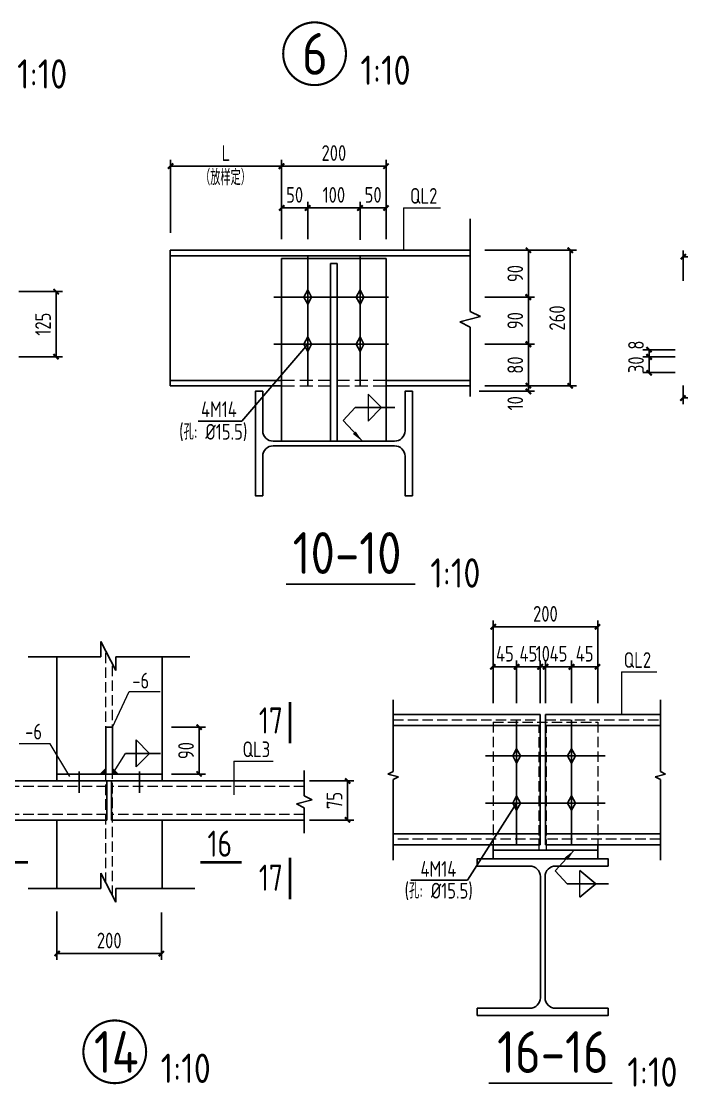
# Model space of a CAD drawing. Header units: millimetres. Extents: x 866309 to 879639, y 39442 to 44891.
# Drawn here: x 875359.2 to 875485.4, y 39644.2 to 39847.9 of the extents above; entities that cross this region are included whole.
import ezdxf

# ---------------------------------------------------------------- set-up
doc = ezdxf.new("R2010")
doc.units = ezdxf.units.MM
doc.header["$LTSCALE"] = 1000
doc.header["$MEASUREMENT"] = 0
for name, pattern in [('CENTER', [2, 1.25, -0.25, 0.25, -0.25]), ('DASH', [0.35, 0.25, -0.1]), ('DOTE', [2.42, 2, -0.2, 0.02, -0.2])]:
    doc.linetypes.add(name, pattern=pattern)
for name, color, linetype, lineweight in [('1', 4, 'Continuous', 70), ('D3', 62, 'Continuous', 9), ('LZ', 64, 'Continuous', 9), ('数字', 3, 'Continuous', 9)]:
    doc.layers.add(name, color=color, linetype=linetype, lineweight=lineweight)
for name, color, linetype in [('D1', 112, 'Continuous'), ('D2', 6, 'Continuous'), ('DIM', 7, 'Continuous'), ('DOTE', 1, 'DOTE'), ('Prof', 2, 'Continuous'), ('PUB_DIM', 3, 'Continuous'), ('THIN', 7, 'Continuous'), ('文字', 7, 'Continuous'), ('桩', 6, 'Continuous')]:
    doc.layers.add(name, color=color, linetype=linetype)
doc.styles.add('GBHZ', font='gbenor.shx', dxfattribs={"width": 0.9, "bigfont": 'gbcbig.shx'})
doc.dimstyles.new('Y10', dxfattribs={"dimscale": 0, "dimtxt": 3, "dimasz": 0.01, "dimexe": 1.2, "dimexo": 1, "dimgap": 1, "dimtad": 1, "dimdec": 0, "dimlfac": 10, "dimzin": 0, "dimdsep": 46, "dimtxsty": 'GBHZ', "dimblk1": 'DX', "dimblk2": 'DX', "dimsah": 1, "dimcen": 0.09, "dimdle": 1, "dimadec": 0, "dimazin": 0, "dimtfac": 1, "dimtdec": 0, "dimtix": 1, "dimtmove": 2, "dimatfit": 3, "dimldrblk": 'DX', "dimfxl": 0, "dimtolj": 1, "dimtzin": 0, "dimarcsym": 0})

# ---------------------------------------------------------------- blocks, each defined once
blk = doc.blocks.new('DX')
at = {"color": 0, "linetype": 'ByBlock', "const_width": 40}
blk.add_lwpolyline([(-54, -51), (46, 49)], dxfattribs=at)
blk = doc.blocks.new('*D3702')
at = {"layer": 'Defpoints', "color": 0, "linetype": 'ByBlock', "transparency": 16777216}
for p in [(875357.71, 39796.28), (875357.71, 39783.78), (875365.81, 39783.78)]:
    blk.add_point(p, dxfattribs=at)
at = {"layer": 'DIM', "color": 0, "linetype": 'ByBlock', "lineweight": -2, "transparency": 16777216}
for p, q in [((875358.71, 39796.28), (875367.01, 39796.28)), ((875365.81, 39796.27), (875365.81, 39783.79)), ((875358.71, 39783.78), (875367.01, 39783.78))]:
    blk.add_line(p, q, dxfattribs=at)
at = {"layer": 'DIM', "color": 0, "linetype": 'ByBlock', "lineweight": -2, "transparency": 16777216, "xscale": 0.01, "yscale": 0.01, "zscale": 0.01}
for p, rotation in [((875365.81, 39796.28), 90), ((875365.81, 39783.78), 270)]:
    blk.add_blockref('DX', p, dxfattribs=dict(at, rotation=rotation))
at = {"layer": 'DIM', "color": 0, "linetype": 'ByBlock', "transparency": 16777216, "insert": (875363.31, 39790.03), "char_height": 3, "attachment_point": 5, "rotation": 90, "style": 'GBHZ'}
blk.add_mtext('\\A1;125', dxfattribs=at)
blk = doc.blocks.new('*D3703')
at = {"layer": 'Defpoints', "color": 0, "linetype": 'ByBlock', "transparency": 16777216}
for p in [(875387.64, 39820.25), (875408.9, 39807.3), (875387.64, 39806.47)]:
    blk.add_point(p, dxfattribs=at)
at = {"layer": 'DIM', "color": 0, "linetype": 'ByBlock', "lineweight": -2, "transparency": 16777216}
for p, q in [((875387.64, 39807.47), (875387.64, 39821.45)), ((875408.9, 39808.3), (875408.9, 39821.45)), ((875408.89, 39820.25), (875387.65, 39820.25))]:
    blk.add_line(p, q, dxfattribs=at)
at = {"layer": 'DIM', "color": 0, "linetype": 'ByBlock', "lineweight": -2, "transparency": 16777216, "xscale": 0.01, "yscale": 0.01, "zscale": 0.01, "rotation": 180}
blk.add_blockref('DX', (875387.64, 39820.25), dxfattribs=at)
at = {"layer": 'DIM', "color": 0, "linetype": 'ByBlock', "lineweight": -2, "transparency": 16777216, "xscale": 0.01, "yscale": 0.01, "zscale": 0.01}
blk.add_blockref('DX', (875408.9, 39820.25), dxfattribs=at)
at = {"layer": 'DIM', "color": 0, "linetype": 'ByBlock', "transparency": 16777216, "insert": (875398.27, 39822.75), "char_height": 3, "attachment_point": 5, "style": 'GBHZ'}
blk.add_mtext('\\A1;L', dxfattribs=at)
blk = doc.blocks.new('*D3704')
at = {"layer": 'Defpoints', "color": 0, "linetype": 'ByBlock', "transparency": 16777216}
for p in [(875445.64, 39777.21), (875446.72, 39778.21), (875456.07, 39778.21)]:
    blk.add_point(p, dxfattribs=at)
at = {"layer": 'DIM', "color": 0, "linetype": 'ByBlock', "lineweight": -2, "transparency": 16777216}
for p, q in [((875446.64, 39777.21), (875457.27, 39777.21)), ((875447.72, 39778.21), (875457.27, 39778.21)), ((875456.07, 39778.22), (875456.07, 39778.23)), ((875456.07, 39777.21), (875456.07, 39778.21)), ((875456.07, 39777.2), (875456.07, 39777.19))]:
    blk.add_line(p, q, dxfattribs=at)
at = {"layer": 'DIM', "color": 0, "linetype": 'ByBlock', "lineweight": -2, "transparency": 16777216, "xscale": 0.01, "yscale": 0.01, "zscale": 0.01}
for p, rotation in [((875456.07, 39778.21), 270), ((875456.07, 39777.21), 90)]:
    blk.add_blockref('DX', p, dxfattribs=dict(at, rotation=rotation))
at = {"layer": 'DIM', "color": 0, "linetype": 'ByBlock', "transparency": 16777216, "insert": (875453.57, 39774.9), "char_height": 3, "attachment_point": 5, "rotation": 90, "style": 'GBHZ'}
blk.add_mtext('\\A1;10', dxfattribs=at)
blk = doc.blocks.new('*D3705')
at = {"layer": 'Defpoints', "color": 0, "linetype": 'ByBlock', "transparency": 16777216}
for p in [(875446.72, 39786.2), (875456.07, 39786.2), (875446.72, 39778.21)]:
    blk.add_point(p, dxfattribs=at)
at = {"layer": 'DIM', "color": 0, "linetype": 'ByBlock', "lineweight": -2, "transparency": 16777216}
for p, q in [((875447.72, 39786.2), (875457.27, 39786.2)), ((875456.07, 39778.22), (875456.07, 39786.19)), ((875447.72, 39778.21), (875457.27, 39778.21))]:
    blk.add_line(p, q, dxfattribs=at)
at = {"layer": 'DIM', "color": 0, "linetype": 'ByBlock', "lineweight": -2, "transparency": 16777216, "xscale": 0.01, "yscale": 0.01, "zscale": 0.01}
for p, rotation in [((875456.07, 39786.2), 90), ((875456.07, 39778.21), 270)]:
    blk.add_blockref('DX', p, dxfattribs=dict(at, rotation=rotation))
at = {"layer": 'DIM', "color": 0, "linetype": 'ByBlock', "transparency": 16777216, "insert": (875453.57, 39782.2), "char_height": 3, "attachment_point": 5, "rotation": 90, "style": 'GBHZ'}
blk.add_mtext('\\A1;80', dxfattribs=at)
blk = doc.blocks.new('*D3706')
at = {"layer": 'Defpoints', "color": 0, "linetype": 'ByBlock', "transparency": 16777216}
for p in [(875446.72, 39795.21), (875456.07, 39795.21), (875446.72, 39786.2)]:
    blk.add_point(p, dxfattribs=at)
at = {"layer": 'DIM', "color": 0, "linetype": 'ByBlock', "lineweight": -2, "transparency": 16777216}
for p, q in [((875447.72, 39795.21), (875457.27, 39795.21)), ((875456.07, 39786.21), (875456.07, 39795.2)), ((875447.72, 39786.2), (875457.27, 39786.2))]:
    blk.add_line(p, q, dxfattribs=at)
at = {"layer": 'DIM', "color": 0, "linetype": 'ByBlock', "lineweight": -2, "transparency": 16777216, "xscale": 0.01, "yscale": 0.01, "zscale": 0.01}
for p, rotation in [((875456.07, 39795.21), 90), ((875456.07, 39786.2), 270)]:
    blk.add_blockref('DX', p, dxfattribs=dict(at, rotation=rotation))
at = {"layer": 'DIM', "color": 0, "linetype": 'ByBlock', "transparency": 16777216, "insert": (875453.57, 39790.7), "char_height": 3, "attachment_point": 5, "rotation": 90, "style": 'GBHZ'}
blk.add_mtext('\\A1;90', dxfattribs=at)
blk = doc.blocks.new('*D3707')
at = {"layer": 'Defpoints', "color": 0, "linetype": 'ByBlock', "transparency": 16777216}
for p in [(875446.72, 39804.2), (875456.07, 39804.2), (875446.72, 39795.21)]:
    blk.add_point(p, dxfattribs=at)
at = {"layer": 'DIM', "color": 0, "linetype": 'ByBlock', "lineweight": -2, "transparency": 16777216}
for p, q in [((875447.72, 39804.2), (875457.27, 39804.2)), ((875456.07, 39795.22), (875456.07, 39804.19)), ((875447.72, 39795.21), (875457.27, 39795.21))]:
    blk.add_line(p, q, dxfattribs=at)
at = {"layer": 'DIM', "color": 0, "linetype": 'ByBlock', "lineweight": -2, "transparency": 16777216, "xscale": 0.01, "yscale": 0.01, "zscale": 0.01}
for p, rotation in [((875456.07, 39804.2), 90), ((875456.07, 39795.21), 270)]:
    blk.add_blockref('DX', p, dxfattribs=dict(at, rotation=rotation))
at = {"layer": 'DIM', "color": 0, "linetype": 'ByBlock', "transparency": 16777216, "insert": (875453.57, 39799.71), "char_height": 3, "attachment_point": 5, "rotation": 90, "style": 'GBHZ'}
blk.add_mtext('\\A1;90', dxfattribs=at)
blk = doc.blocks.new('*D3708')
at = {"layer": 'Defpoints', "color": 0, "linetype": 'ByBlock', "transparency": 16777216}
for p in [(875446.72, 39804.2), (875446.72, 39778.21), (875464.07, 39778.21)]:
    blk.add_point(p, dxfattribs=at)
at = {"layer": 'DIM', "color": 0, "linetype": 'ByBlock', "lineweight": -2, "transparency": 16777216}
for p, q in [((875447.72, 39804.2), (875465.27, 39804.2)), ((875464.07, 39804.19), (875464.07, 39778.22)), ((875447.72, 39778.21), (875465.27, 39778.21))]:
    blk.add_line(p, q, dxfattribs=at)
at = {"layer": 'DIM', "color": 0, "linetype": 'ByBlock', "lineweight": -2, "transparency": 16777216, "xscale": 0.01, "yscale": 0.01, "zscale": 0.01}
for p, rotation in [((875464.07, 39804.2), 90), ((875464.07, 39778.21), 270)]:
    blk.add_blockref('DX', p, dxfattribs=dict(at, rotation=rotation))
at = {"layer": 'DIM', "color": 0, "linetype": 'ByBlock', "transparency": 16777216, "insert": (875461.57, 39791.21), "char_height": 3, "attachment_point": 5, "rotation": 90, "style": 'GBHZ'}
blk.add_mtext('\\A1;260', dxfattribs=at)
blk = doc.blocks.new('*D3709')
at = {"layer": 'Defpoints', "color": 0, "linetype": 'ByBlock', "transparency": 16777216}
for p in [(875413.9, 39812.25), (875408.9, 39805.3), (875413.9, 39805.3)]:
    blk.add_point(p, dxfattribs=at)
at = {"layer": 'DIM', "color": 0, "linetype": 'ByBlock', "lineweight": -2, "transparency": 16777216}
for p, q in [((875408.9, 39806.3), (875408.9, 39813.45)), ((875413.9, 39806.3), (875413.9, 39813.45)), ((875408.91, 39812.25), (875413.89, 39812.25))]:
    blk.add_line(p, q, dxfattribs=at)
at = {"layer": 'DIM', "color": 0, "linetype": 'ByBlock', "lineweight": -2, "transparency": 16777216, "xscale": 0.01, "yscale": 0.01, "zscale": 0.01, "rotation": 180}
blk.add_blockref('DX', (875408.9, 39812.25), dxfattribs=at)
at = {"layer": 'DIM', "color": 0, "linetype": 'ByBlock', "lineweight": -2, "transparency": 16777216, "xscale": 0.01, "yscale": 0.01, "zscale": 0.01}
blk.add_blockref('DX', (875413.9, 39812.25), dxfattribs=at)
at = {"layer": 'DIM', "color": 0, "linetype": 'ByBlock', "transparency": 16777216, "insert": (875411.4, 39814.75), "char_height": 3, "attachment_point": 5, "style": 'GBHZ'}
blk.add_mtext('\\A1;50', dxfattribs=at)
blk = doc.blocks.new('*D3710')
at = {"layer": 'Defpoints', "color": 0, "linetype": 'ByBlock', "transparency": 16777216}
for p in [(875413.9, 39812.25), (875413.9, 39805.3), (875423.9, 39805.16)]:
    blk.add_point(p, dxfattribs=at)
at = {"layer": 'DIM', "color": 0, "linetype": 'ByBlock', "lineweight": -2, "transparency": 16777216}
for p, q in [((875413.9, 39806.3), (875413.9, 39813.45)), ((875423.9, 39806.16), (875423.9, 39813.45)), ((875423.89, 39812.25), (875413.91, 39812.25))]:
    blk.add_line(p, q, dxfattribs=at)
at = {"layer": 'DIM', "color": 0, "linetype": 'ByBlock', "lineweight": -2, "transparency": 16777216, "xscale": 0.01, "yscale": 0.01, "zscale": 0.01, "rotation": 180}
blk.add_blockref('DX', (875413.9, 39812.25), dxfattribs=at)
at = {"layer": 'DIM', "color": 0, "linetype": 'ByBlock', "lineweight": -2, "transparency": 16777216, "xscale": 0.01, "yscale": 0.01, "zscale": 0.01}
blk.add_blockref('DX', (875423.9, 39812.25), dxfattribs=at)
at = {"layer": 'DIM', "color": 0, "linetype": 'ByBlock', "transparency": 16777216, "insert": (875418.9, 39814.75), "char_height": 3, "attachment_point": 5, "style": 'GBHZ'}
blk.add_mtext('\\A1;100', dxfattribs=at)
blk = doc.blocks.new('*D3711')
at = {"layer": 'Defpoints', "color": 0, "linetype": 'ByBlock', "transparency": 16777216}
for p in [(875423.9, 39812.25), (875423.9, 39805.3), (875428.9, 39805.3)]:
    blk.add_point(p, dxfattribs=at)
at = {"layer": 'DIM', "color": 0, "linetype": 'ByBlock', "lineweight": -2, "transparency": 16777216}
for p, q in [((875423.9, 39806.3), (875423.9, 39813.45)), ((875428.9, 39806.3), (875428.9, 39813.45)), ((875428.89, 39812.25), (875423.91, 39812.25))]:
    blk.add_line(p, q, dxfattribs=at)
at = {"layer": 'DIM', "color": 0, "linetype": 'ByBlock', "lineweight": -2, "transparency": 16777216, "xscale": 0.01, "yscale": 0.01, "zscale": 0.01, "rotation": 180}
blk.add_blockref('DX', (875423.9, 39812.25), dxfattribs=at)
at = {"layer": 'DIM', "color": 0, "linetype": 'ByBlock', "lineweight": -2, "transparency": 16777216, "xscale": 0.01, "yscale": 0.01, "zscale": 0.01}
blk.add_blockref('DX', (875428.9, 39812.25), dxfattribs=at)
at = {"layer": 'DIM', "color": 0, "linetype": 'ByBlock', "transparency": 16777216, "insert": (875426.4, 39814.75), "char_height": 3, "attachment_point": 5, "style": 'GBHZ'}
blk.add_mtext('\\A1;50', dxfattribs=at)
blk = doc.blocks.new('*D3712')
at = {"layer": 'Defpoints', "color": 0, "linetype": 'ByBlock', "transparency": 16777216}
for p in [(875428.9, 39820.25), (875408.9, 39807.3), (875428.9, 39807.3)]:
    blk.add_point(p, dxfattribs=at)
at = {"layer": 'DIM', "color": 0, "linetype": 'ByBlock', "lineweight": -2, "transparency": 16777216}
for p, q in [((875408.9, 39808.3), (875408.9, 39821.45)), ((875428.9, 39808.3), (875428.9, 39821.45)), ((875408.91, 39820.25), (875428.89, 39820.25))]:
    blk.add_line(p, q, dxfattribs=at)
at = {"layer": 'DIM', "color": 0, "linetype": 'ByBlock', "lineweight": -2, "transparency": 16777216, "xscale": 0.01, "yscale": 0.01, "zscale": 0.01, "rotation": 180}
blk.add_blockref('DX', (875408.9, 39820.25), dxfattribs=at)
at = {"layer": 'DIM', "color": 0, "linetype": 'ByBlock', "lineweight": -2, "transparency": 16777216, "xscale": 0.01, "yscale": 0.01, "zscale": 0.01}
blk.add_blockref('DX', (875428.9, 39820.25), dxfattribs=at)
at = {"layer": 'DIM', "color": 0, "linetype": 'ByBlock', "transparency": 16777216, "insert": (875418.9, 39822.75), "char_height": 3, "attachment_point": 5, "style": 'GBHZ'}
blk.add_mtext('\\A1;200', dxfattribs=at)
blk = doc.blocks.new('*D3528')
at = {"layer": 'Defpoints', "color": 0, "linetype": 'ByBlock', "transparency": 16777216}
for p in [(875485.64, 39802.93), (875485.64, 39797.34), (875493.64, 39797.34)]:
    blk.add_point(p, dxfattribs=at)
at = {"layer": 'DIM', "color": 0, "linetype": 'ByBlock', "lineweight": -2, "transparency": 16777216}
for p, q in [((875485.64, 39798.34), (875485.64, 39804.13)), ((875493.63, 39802.93), (875485.65, 39802.93)), ((875493.64, 39798.34), (875493.64, 39804.13))]:
    blk.add_line(p, q, dxfattribs=at)
at = {"layer": 'DIM', "color": 0, "linetype": 'ByBlock', "lineweight": -2, "transparency": 16777216, "xscale": 0.01, "yscale": 0.01, "zscale": 0.01, "rotation": 180}
blk.add_blockref('DX', (875485.64, 39802.93), dxfattribs=at)
at = {"layer": 'DIM', "color": 0, "linetype": 'ByBlock', "lineweight": -2, "transparency": 16777216, "xscale": 0.01, "yscale": 0.01, "zscale": 0.01}
blk.add_blockref('DX', (875493.64, 39802.93), dxfattribs=at)
at = {"layer": 'DIM', "color": 0, "linetype": 'ByBlock', "transparency": 16777216, "insert": (875489.64, 39805.43), "char_height": 3, "attachment_point": 5, "style": 'GBHZ'}
blk.add_mtext('\\A1;80', dxfattribs=at)
blk = doc.blocks.new('*D3532')
at = {"layer": 'Defpoints', "color": 0, "linetype": 'ByBlock', "transparency": 16777216}
for p in [(875485.12, 39785.11, 5), (875479.15, 39783.76), (875485.12, 39783.76, 5)]:
    blk.add_point(p, dxfattribs=at)
at = {"layer": 'DIM', "color": 0, "linetype": 'ByBlock', "lineweight": -2, "transparency": 16777216}
for p, q in [((875484.12, 39785.11), (875477.95, 39785.11)), ((875479.15, 39785.12), (875479.15, 39785.13)), ((875479.15, 39785.11), (875479.15, 39783.76)), ((875484.12, 39783.76), (875477.95, 39783.76)), ((875479.15, 39783.75), (875479.15, 39783.74))]:
    blk.add_line(p, q, dxfattribs=at)
at = {"layer": 'DIM', "color": 0, "linetype": 'ByBlock', "lineweight": -2, "transparency": 16777216, "xscale": 0.01, "yscale": 0.01, "zscale": 0.01}
for p, rotation in [((875479.15, 39785.11), 270), ((875479.15, 39783.76), 90)]:
    blk.add_blockref('DX', p, dxfattribs=dict(at, rotation=rotation))
at = {"layer": 'DIM', "color": 0, "linetype": 'ByBlock', "transparency": 16777216, "insert": (875476.65, 39786.03), "char_height": 3, "width": 0.8692, "attachment_point": 5, "rotation": 90, "style": 'GBHZ'}
blk.add_mtext('\\A1;8', dxfattribs=at)
blk = doc.blocks.new('*D3533')
at = {"layer": 'Defpoints', "color": 0, "linetype": 'ByBlock', "transparency": 16777216}
for p in [(875485.12, 39783.76, 5), (875479.15, 39780.76), (875485.12, 39780.76, 5)]:
    blk.add_point(p, dxfattribs=at)
at = {"layer": 'DIM', "color": 0, "linetype": 'ByBlock', "lineweight": -2, "transparency": 16777216}
for p, q in [((875484.12, 39783.76), (875477.95, 39783.76)), ((875479.15, 39783.77), (875479.15, 39783.78)), ((875479.15, 39783.76), (875479.15, 39780.76)), ((875484.12, 39780.76), (875477.95, 39780.76)), ((875479.15, 39780.75), (875479.15, 39780.74))]:
    blk.add_line(p, q, dxfattribs=at)
at = {"layer": 'DIM', "color": 0, "linetype": 'ByBlock', "lineweight": -2, "transparency": 16777216, "xscale": 0.01, "yscale": 0.01, "zscale": 0.01}
for p, rotation in [((875479.15, 39783.76), 270), ((875479.15, 39780.76), 90)]:
    blk.add_blockref('DX', p, dxfattribs=dict(at, rotation=rotation))
at = {"layer": 'DIM', "color": 0, "linetype": 'ByBlock', "transparency": 16777216, "insert": (875476.65, 39782.26), "char_height": 3, "attachment_point": 5, "rotation": 90, "style": 'GBHZ'}
blk.add_mtext('\\A1;30', dxfattribs=at)
blk = doc.blocks.new('*D3534')
at = {"layer": 'Defpoints', "color": 0, "linetype": 'ByBlock', "transparency": 16777216}
for p in [(875485.64, 39779.29, 5), (875487.14, 39779.29, 5), (875485.64, 39775.91)]:
    blk.add_point(p, dxfattribs=at)
at = {"layer": 'DIM', "color": 0, "linetype": 'ByBlock', "lineweight": -2, "transparency": 16777216}
for p, q in [((875485.64, 39778.29), (875485.64, 39774.71)), ((875487.14, 39778.29), (875487.14, 39774.71)), ((875485.63, 39775.91), (875485.62, 39775.91)), ((875487.14, 39775.91), (875485.64, 39775.91)), ((875487.15, 39775.91), (875487.16, 39775.91))]:
    blk.add_line(p, q, dxfattribs=at)
at = {"layer": 'DIM', "color": 0, "linetype": 'ByBlock', "lineweight": -2, "transparency": 16777216, "xscale": 0.01, "yscale": 0.01, "zscale": 0.01}
blk.add_blockref('DX', (875485.64, 39775.91), dxfattribs=at)
at = {"layer": 'DIM', "color": 0, "linetype": 'ByBlock', "lineweight": -2, "transparency": 16777216, "xscale": 0.01, "yscale": 0.01, "zscale": 0.01, "rotation": 180}
blk.add_blockref('DX', (875487.14, 39775.91), dxfattribs=at)
at = {"layer": 'DIM', "color": 0, "linetype": 'ByBlock', "transparency": 16777216, "insert": (875488.91, 39777.9), "char_height": 3, "attachment_point": 5, "style": 'GBHZ'}
blk.add_mtext('\\A1;15', dxfattribs=at)
blk = doc.blocks.new('*D4922')
at = {"layer": 'Defpoints', "color": 0, "linetype": 'ByBlock', "transparency": 16777216}
for p in [(875413.25, 39702.7), (875421.52, 39702.7), (875413.25, 39695.2)]:
    blk.add_point(p, dxfattribs=at)
at = {"layer": 'dim', "color": 0, "linetype": 'ByBlock', "lineweight": -2, "transparency": 16777216}
for p, q in [((875414.25, 39702.7), (875422.72, 39702.7)), ((875421.52, 39695.21), (875421.52, 39702.69)), ((875414.25, 39695.2), (875422.72, 39695.2))]:
    blk.add_line(p, q, dxfattribs=at)
at = {"layer": 'dim', "color": 0, "linetype": 'ByBlock', "lineweight": -2, "transparency": 16777216, "xscale": 0.01, "yscale": 0.01, "zscale": 0.01}
for p, rotation in [((875421.52, 39702.7), 90), ((875421.52, 39695.2), 270)]:
    blk.add_blockref('DX', p, dxfattribs=dict(at, rotation=rotation))
at = {"layer": 'dim', "color": 0, "linetype": 'ByBlock', "transparency": 16777216, "insert": (875419.02, 39698.95), "char_height": 3, "attachment_point": 5, "rotation": 90, "style": 'GBHZ'}
blk.add_mtext('\\A1;75', dxfattribs=at)
blk = doc.blocks.new('*D4923')
at = {"layer": 'Defpoints', "color": 0, "linetype": 'ByBlock', "transparency": 16777216}
for p in [(875386.89, 39712.99), (875386.89, 39703.99), (875393.14, 39703.99)]:
    blk.add_point(p, dxfattribs=at)
at = {"layer": 'dim', "color": 0, "linetype": 'ByBlock', "lineweight": -2, "transparency": 16777216}
for p, q in [((875387.89, 39712.99), (875394.34, 39712.99)), ((875393.14, 39712.98), (875393.14, 39704)), ((875387.89, 39703.99), (875394.34, 39703.99))]:
    blk.add_line(p, q, dxfattribs=at)
at = {"layer": 'dim', "color": 0, "linetype": 'ByBlock', "lineweight": -2, "transparency": 16777216, "xscale": 0.01, "yscale": 0.01, "zscale": 0.01}
for p, rotation in [((875393.14, 39712.99), 90), ((875393.14, 39703.99), 270)]:
    blk.add_blockref('DX', p, dxfattribs=dict(at, rotation=rotation))
at = {"layer": 'dim', "color": 0, "linetype": 'ByBlock', "transparency": 16777216, "insert": (875390.64, 39708.49), "char_height": 3, "attachment_point": 5, "rotation": 90, "style": 'GBHZ'}
blk.add_mtext('\\A1;90', dxfattribs=at)
blk = doc.blocks.new('*D4924')
at = {"layer": 'Defpoints', "color": 0, "linetype": 'ByBlock', "transparency": 16777216}
for p in [(875365.96, 39678.72), (875385.96, 39678.51), (875385.96, 39669.67)]:
    blk.add_point(p, dxfattribs=at)
at = {"layer": 'dim', "color": 0, "linetype": 'ByBlock', "lineweight": -2, "transparency": 16777216}
for p, q in [((875365.96, 39677.72), (875365.96, 39668.47)), ((875385.96, 39677.51), (875385.96, 39668.47)), ((875365.97, 39669.67), (875385.95, 39669.67))]:
    blk.add_line(p, q, dxfattribs=at)
at = {"layer": 'dim', "color": 0, "linetype": 'ByBlock', "lineweight": -2, "transparency": 16777216, "xscale": 0.01, "yscale": 0.01, "zscale": 0.01, "rotation": 180}
blk.add_blockref('DX', (875365.96, 39669.67), dxfattribs=at)
at = {"layer": 'dim', "color": 0, "linetype": 'ByBlock', "lineweight": -2, "transparency": 16777216, "xscale": 0.01, "yscale": 0.01, "zscale": 0.01}
blk.add_blockref('DX', (875385.96, 39669.67), dxfattribs=at)
at = {"layer": 'dim', "color": 0, "linetype": 'ByBlock', "transparency": 16777216, "insert": (875375.96, 39672.17), "char_height": 3, "attachment_point": 5, "style": 'GBHZ'}
blk.add_mtext('\\A1;200', dxfattribs=at)
blk = doc.blocks.new('*D4933')
at = {"layer": 'Defpoints', "color": 0, "linetype": 'ByBlock', "transparency": 16777216}
for p in [(875469.33, 39732.14), (875449.33, 39718.55), (875469.33, 39718.55)]:
    blk.add_point(p, dxfattribs=at)
at = {"layer": 'dim', "color": 0, "linetype": 'ByBlock', "lineweight": -2, "transparency": 16777216}
for p, q in [((875449.33, 39719.55), (875449.33, 39733.34)), ((875449.34, 39732.14), (875469.32, 39732.14)), ((875469.33, 39719.55), (875469.33, 39733.34))]:
    blk.add_line(p, q, dxfattribs=at)
at = {"layer": 'dim', "color": 0, "linetype": 'ByBlock', "lineweight": -2, "transparency": 16777216, "xscale": 0.01, "yscale": 0.01, "zscale": 0.01, "rotation": 180}
blk.add_blockref('DX', (875449.33, 39732.14), dxfattribs=at)
at = {"layer": 'dim', "color": 0, "linetype": 'ByBlock', "lineweight": -2, "transparency": 16777216, "xscale": 0.01, "yscale": 0.01, "zscale": 0.01}
blk.add_blockref('DX', (875469.33, 39732.14), dxfattribs=at)
at = {"layer": 'dim', "color": 0, "linetype": 'ByBlock', "transparency": 16777216, "insert": (875459.33, 39734.64), "char_height": 3, "attachment_point": 5, "style": 'GBHZ'}
blk.add_mtext('\\A1;200', dxfattribs=at)
blk = doc.blocks.new('*D4934')
at = {"layer": 'Defpoints', "color": 0, "linetype": 'ByBlock', "transparency": 16777216}
for p in [(875464.33, 39724.51), (875464.33, 39716.55), (875469.33, 39716.55)]:
    blk.add_point(p, dxfattribs=at)
at = {"layer": 'dim', "color": 0, "linetype": 'ByBlock', "lineweight": -2, "transparency": 16777216}
for p, q in [((875464.33, 39717.55), (875464.33, 39725.71)), ((875469.33, 39717.55), (875469.33, 39725.71)), ((875469.32, 39724.51), (875464.34, 39724.51))]:
    blk.add_line(p, q, dxfattribs=at)
at = {"layer": 'dim', "color": 0, "linetype": 'ByBlock', "lineweight": -2, "transparency": 16777216, "xscale": 0.01, "yscale": 0.01, "zscale": 0.01, "rotation": 180}
blk.add_blockref('DX', (875464.33, 39724.51), dxfattribs=at)
at = {"layer": 'dim', "color": 0, "linetype": 'ByBlock', "lineweight": -2, "transparency": 16777216, "xscale": 0.01, "yscale": 0.01, "zscale": 0.01}
blk.add_blockref('DX', (875469.33, 39724.51), dxfattribs=at)
at = {"layer": 'dim', "color": 0, "linetype": 'ByBlock', "transparency": 16777216, "insert": (875466.83, 39727.01), "char_height": 3, "attachment_point": 5, "style": 'GBHZ'}
blk.add_mtext('\\A1;45', dxfattribs=at)
blk = doc.blocks.new('*D4935')
at = {"layer": 'Defpoints', "color": 0, "linetype": 'ByBlock', "transparency": 16777216}
for p in [(875453.83, 39724.51), (875449.33, 39716.55), (875453.83, 39716.55)]:
    blk.add_point(p, dxfattribs=at)
at = {"layer": 'dim', "color": 0, "linetype": 'ByBlock', "lineweight": -2, "transparency": 16777216}
for p, q in [((875449.33, 39717.55), (875449.33, 39725.71)), ((875453.83, 39717.55), (875453.83, 39725.71)), ((875449.32, 39724.51), (875449.31, 39724.51)), ((875449.33, 39724.51), (875453.83, 39724.51)), ((875453.84, 39724.51), (875453.85, 39724.51))]:
    blk.add_line(p, q, dxfattribs=at)
at = {"layer": 'dim', "color": 0, "linetype": 'ByBlock', "lineweight": -2, "transparency": 16777216, "xscale": 0.01, "yscale": 0.01, "zscale": 0.01}
blk.add_blockref('DX', (875449.33, 39724.51), dxfattribs=at)
at = {"layer": 'dim', "color": 0, "linetype": 'ByBlock', "lineweight": -2, "transparency": 16777216, "xscale": 0.01, "yscale": 0.01, "zscale": 0.01, "rotation": 180}
blk.add_blockref('DX', (875453.83, 39724.51), dxfattribs=at)
at = {"layer": 'dim', "color": 0, "linetype": 'ByBlock', "transparency": 16777216, "insert": (875451.58, 39727.01), "char_height": 3, "attachment_point": 5, "style": 'GBHZ'}
blk.add_mtext('\\A1;45', dxfattribs=at)
blk = doc.blocks.new('*D4930')
at = {"layer": 'Defpoints', "color": 0, "linetype": 'ByBlock', "transparency": 16777216}
for p in [(875458.33, 39724.51), (875458.33, 39716.55), (875459.33, 39716.55)]:
    blk.add_point(p, dxfattribs=at)
at = {"layer": 'dim', "color": 0, "linetype": 'ByBlock', "lineweight": -2, "transparency": 16777216}
for p, q in [((875458.33, 39717.55), (875458.33, 39725.71)), ((875459.33, 39717.55), (875459.33, 39725.71)), ((875458.32, 39724.51), (875458.31, 39724.51)), ((875459.33, 39724.51), (875458.33, 39724.51)), ((875459.34, 39724.51), (875459.35, 39724.51))]:
    blk.add_line(p, q, dxfattribs=at)
at = {"layer": 'dim', "color": 0, "linetype": 'ByBlock', "lineweight": -2, "transparency": 16777216, "xscale": 0.01, "yscale": 0.01, "zscale": 0.01}
blk.add_blockref('DX', (875458.33, 39724.51), dxfattribs=at)
at = {"layer": 'dim', "color": 0, "linetype": 'ByBlock', "lineweight": -2, "transparency": 16777216, "xscale": 0.01, "yscale": 0.01, "zscale": 0.01, "rotation": 180}
blk.add_blockref('DX', (875459.33, 39724.51), dxfattribs=at)
at = {"layer": 'dim', "color": 0, "linetype": 'ByBlock', "transparency": 16777216, "insert": (875458.83, 39727.01), "char_height": 3, "attachment_point": 5, "style": 'GBHZ'}
blk.add_mtext('\\A1;10', dxfattribs=at)
blk = doc.blocks.new('*D4931')
at = {"layer": 'Defpoints', "color": 0, "linetype": 'ByBlock', "transparency": 16777216}
for p in [(875453.83, 39724.51), (875453.83, 39716.55), (875458.33, 39716.55)]:
    blk.add_point(p, dxfattribs=at)
at = {"layer": 'dim', "color": 0, "linetype": 'ByBlock', "lineweight": -2, "transparency": 16777216}
for p, q in [((875453.83, 39717.55), (875453.83, 39725.71)), ((875458.33, 39717.55), (875458.33, 39725.71)), ((875453.82, 39724.51), (875453.81, 39724.51)), ((875458.33, 39724.51), (875453.83, 39724.51)), ((875458.34, 39724.51), (875458.35, 39724.51))]:
    blk.add_line(p, q, dxfattribs=at)
at = {"layer": 'dim', "color": 0, "linetype": 'ByBlock', "lineweight": -2, "transparency": 16777216, "xscale": 0.01, "yscale": 0.01, "zscale": 0.01}
blk.add_blockref('DX', (875453.83, 39724.51), dxfattribs=at)
at = {"layer": 'dim', "color": 0, "linetype": 'ByBlock', "lineweight": -2, "transparency": 16777216, "xscale": 0.01, "yscale": 0.01, "zscale": 0.01, "rotation": 180}
blk.add_blockref('DX', (875458.33, 39724.51), dxfattribs=at)
at = {"layer": 'dim', "color": 0, "linetype": 'ByBlock', "transparency": 16777216, "insert": (875456.08, 39727.01), "char_height": 3, "attachment_point": 5, "style": 'GBHZ'}
blk.add_mtext('\\A1;45', dxfattribs=at)
blk = doc.blocks.new('*D4932')
at = {"layer": 'Defpoints', "color": 0, "linetype": 'ByBlock', "transparency": 16777216}
for p in [(875464.33, 39724.51), (875459.33, 39716.55), (875464.33, 39716.55)]:
    blk.add_point(p, dxfattribs=at)
at = {"layer": 'dim', "color": 0, "linetype": 'ByBlock', "lineweight": -2, "transparency": 16777216}
for p, q in [((875459.33, 39717.55), (875459.33, 39725.71)), ((875464.33, 39717.55), (875464.33, 39725.71)), ((875459.34, 39724.51), (875464.32, 39724.51))]:
    blk.add_line(p, q, dxfattribs=at)
at = {"layer": 'dim', "color": 0, "linetype": 'ByBlock', "lineweight": -2, "transparency": 16777216, "xscale": 0.01, "yscale": 0.01, "zscale": 0.01, "rotation": 180}
blk.add_blockref('DX', (875459.33, 39724.51), dxfattribs=at)
at = {"layer": 'dim', "color": 0, "linetype": 'ByBlock', "lineweight": -2, "transparency": 16777216, "xscale": 0.01, "yscale": 0.01, "zscale": 0.01}
blk.add_blockref('DX', (875464.33, 39724.51), dxfattribs=at)
at = {"layer": 'dim', "color": 0, "linetype": 'ByBlock', "transparency": 16777216, "insert": (875461.83, 39727.01), "char_height": 3, "attachment_point": 5, "style": 'GBHZ'}
blk.add_mtext('\\A1;45', dxfattribs=at)

msp = doc.modelspace()

# ---------------------------------------------------------------- linework, layer by layer
at = {"linetype": 'ByBlock', "ltscale": 0.5, "const_width": 0.4}
for points in [[(875409.208, 39841.739, 1), (875421.208, 39841.739, 1)], [(875371.015, 39650.889, 1), (875383.015, 39650.889, 1)]]:
    msp.add_lwpolyline(points, format="xyb", close=True, dxfattribs=at)
at = {"layer": '1', "color": 2, "const_width": 0.48}
for points in [[(875410.507, 39709.849), (875410.507, 39717.771)], [(875352.512, 39687.123), (875360.434, 39687.123)], [(875393.378, 39687.123), (875401.3, 39687.123)], [(875410.507, 39680.075), (875410.507, 39687.997)]]:
    msp.add_lwpolyline(points, dxfattribs=at)
at = {"layer": 'D1', "color": 251}
for p, q in [((875413.893, 39786.203), (875401.326, 39771.488)), ((875425.459, 39776.645), (875428.028, 39774.076)), ((875422.962, 39774.076), (875430.568, 39774.076)), ((875425.459, 39771.506), (875428.028, 39774.076)), ((875401.326, 39771.488), (875392.954, 39771.488)), ((875374.361, 39729.358), (875377.236, 39723.808)), ((875374.361, 39726.425), (875374.361, 39729.358)), ((875360.434, 39726.425), (875374.361, 39726.425)), ((875377.236, 39726.425), (875391.344, 39726.425)), ((875377.236, 39723.808), (875377.236, 39726.425)), ((875381.088, 39710.515), (875383.658, 39707.946)), ((875381.088, 39705.377), (875381.088, 39710.515)), ((875379.059, 39707.946), (875385.739, 39707.946)), ((875381.088, 39705.377), (875383.658, 39707.946)), ((875453.83, 39698.454), (875444.418, 39683.738)), ((875374.361, 39682.109), (875374.361, 39685.042)), ((875374.361, 39685.042), (875377.236, 39679.492)), ((875465.924, 39685.574), (875468.993, 39683.005)), ((875444.418, 39683.738), (875433.595, 39683.738)), ((875463.464, 39683.005), (875471.375, 39683.005)), ((875465.924, 39680.436), (875468.993, 39683.005)), ((875360.434, 39682.109), (875374.361, 39682.109)), ((875377.236, 39682.109), (875392.344, 39682.109)), ((875377.236, 39679.492), (875377.236, 39682.109))]:
    msp.add_line(p, q, dxfattribs=at)
at = {"layer": 'D2', "linetype": 'Continuous'}
for p, q in [((875387.63, 39804.16), (875387.63, 39778.206)), ((875370.184, 39700.381), (875370.184, 39704.52)), ((875381.745, 39700.381), (875381.745, 39704.52))]:
    msp.add_line(p, q, dxfattribs=at)
at = {"layer": 'D2'}
for p, q in [((875444.948, 39804.16), (875387.63, 39804.16)), ((875387.63, 39803.09), (875444.948, 39803.09)), ((875408.895, 39804.16), (875428.895, 39804.16)), ((875408.895, 39767.656), (875408.895, 39802.607)), ((875408.895, 39802.607), (875428.895, 39802.607)), ((875418.253, 39767.656), (875418.253, 39801.607)), ((875418.253, 39801.607), (875419.537, 39801.607)), ((875419.537, 39767.656), (875419.537, 39801.607)), ((875428.895, 39767.656), (875428.895, 39802.607)), ((875408.895, 39779.277), (875387.63, 39779.277)), ((875444.948, 39779.277), (875428.895, 39779.277)), ((875387.63, 39778.206), (875408.895, 39778.206)), ((875428.895, 39778.206), (875444.948, 39778.206)), ((875365.964, 39702.7), (875365.964, 39726.425)), ((875386.072, 39702.7), (875386.072, 39726.425)), ((875458.333, 39715.411), (875430.234, 39715.411)), ((875458.333, 39690.457), (875458.333, 39715.411)), ((875481.298, 39715.411), (875459.333, 39715.411)), ((875459.333, 39690.457), (875459.333, 39715.411)), ((875458.333, 39713.27), (875430.234, 39713.27)), ((875481.298, 39713.27), (875459.333, 39713.27)), ((875375.322, 39712.988), (875376.607, 39712.988)), ((875375.322, 39703.985), (875375.322, 39712.988)), ((875376.607, 39712.988), (875376.607, 39703.985)), ((875365.964, 39703.985), (875386.072, 39703.985)), ((875365.964, 39702.7), (875365.964, 39703.985)), ((875375.522, 39702.7), (875338.682, 39702.7)), ((875365.964, 39702.7), (875386.072, 39702.7)), ((875375.522, 39695.202), (875375.522, 39702.7)), ((875376.407, 39695.202), (875376.407, 39702.7)), ((875413.247, 39702.7), (875376.407, 39702.7)), ((875338.682, 39695.202), (875375.522, 39695.202)), ((875365.964, 39682.109), (875365.964, 39695.202)), ((875413.247, 39695.202), (875376.407, 39695.202)), ((875386.072, 39682.109), (875386.072, 39695.202)), ((875430.234, 39692.598), (875458.333, 39692.598)), ((875481.298, 39692.598), (875459.333, 39692.598)), ((875430.234, 39690.457), (875458.333, 39690.457)), ((875449.333, 39690.457), (875449.333, 39687.818)), ((875449.333, 39689.456), (875469.333, 39689.456)), ((875481.298, 39690.457), (875459.333, 39690.457)), ((875469.333, 39690.457), (875469.333, 39687.818)), ((875449.333, 39687.818), (875469.333, 39687.818))]:
    msp.add_line(p, q, dxfattribs=at)
at = {"layer": 'D3', "color": 251}
for p, q in [((875432.216, 39812.27), (875439.271, 39812.27)), ((875432.216, 39812.27), (875432.216, 39804.16)), ((875425.459, 39776.645), (875425.459, 39771.506)), ((875420.67, 39771.606), (875422.962, 39774.076)), ((875420.67, 39771.606), (875424.341, 39767.624)), ((875473.876, 39723.521), (875473.876, 39715.411)), ((875473.876, 39723.521), (875480.609, 39723.521)), ((875376.607, 39712.988), (875379.773, 39719.801)), ((875379.773, 39719.801), (875385.701, 39719.801)), ((875364.673, 39709.782), (875358.719, 39709.782)), ((875368.434, 39703.557), (875364.673, 39709.782)), ((875376.607, 39703.985), (875379.059, 39707.946)), ((875399.801, 39706.447), (875399.801, 39700.006)), ((875399.801, 39706.447), (875407.263, 39706.447)), ((875461.172, 39685.475), (875464.843, 39689.456)), ((875461.172, 39685.475), (875463.464, 39683.005)), ((875465.924, 39680.436), (875465.924, 39685.574))]:
    msp.add_line(p, q, dxfattribs=at)
at = {"layer": 'D3'}
for p, q in [((875374.252, 39703.985), (875375.322, 39705.056)), ((875377.677, 39703.985), (875376.607, 39705.056))]:
    msp.add_line(p, q, dxfattribs=at)
at = {"layer": 'D3', "color": 251}
for points in [[(875423.077, 39769.516), (875424.341, 39767.624), (875423.077, 39769.516), (875422.528, 39769.036)], [(875463.579, 39687.564), (875464.843, 39689.456), (875463.579, 39687.564), (875463.03, 39688.044)]]:
    msp.add_solid(points, dxfattribs=at)
at = {"layer": 'D3'}
for points in [[(875374.252, 39703.985), (875375.322, 39703.985), (875375.322, 39705.056), (875375.322, 39703.985)], [(875377.677, 39703.985), (875376.607, 39703.985), (875376.607, 39705.056), (875376.607, 39703.985)]]:
    msp.add_solid(points, dxfattribs=at)
at = {"layer": 'DOTE', "linetype": 'CENTER', "ltscale": 0.02}
for p, q in [((875413.895, 39778.206), (875413.895, 39803.09)), ((875423.895, 39778.206), (875423.895, 39803.09)), ((875407.444, 39795.206), (875429.346, 39795.206)), ((875407.444, 39786.203), (875429.346, 39786.203)), ((875453.833, 39690.457), (875453.833, 39714.34)), ((875464.333, 39690.457), (875464.333, 39714.34)), ((875447.881, 39707.457), (875470.784, 39707.457)), ((875447.881, 39698.454), (875470.784, 39698.454))]:
    msp.add_line(p, q, dxfattribs=at)
at = {"layer": 'LZ', "color": 251, "linetype": 'DASH', "ltscale": 0.01}
for p, q in [((875428.895, 39779.277), (875408.895, 39779.277)), ((875408.895, 39778.206), (875428.895, 39778.206))]:
    msp.add_line(p, q, dxfattribs=at)
at = {"layer": 'LZ', "color": 251, "linetype": 'DASH', "ltscale": 0.008}
for p, q in [((875375.322, 39683.186), (875375.322, 39727.502)), ((875376.607, 39680.707), (875376.607, 39725.023)), ((875430.234, 39714.34), (875458.333, 39714.34)), ((875449.333, 39713.926), (875469.333, 39713.926)), ((875449.333, 39713.926), (875449.333, 39690.457)), ((875458.133, 39689.456), (875458.133, 39713.27)), ((875459.333, 39714.34), (875481.298, 39714.34)), ((875459.533, 39689.456), (875459.533, 39713.27)), ((875469.333, 39713.926), (875469.333, 39690.457)), ((875375.522, 39701.63), (875338.682, 39701.63)), ((875413.247, 39701.63), (875376.407, 39701.63)), ((875375.522, 39696.272), (875338.682, 39696.272)), ((875413.247, 39696.272), (875376.407, 39696.272)), ((875458.333, 39691.528), (875430.234, 39691.528)), ((875481.298, 39691.528), (875459.333, 39691.528))]:
    msp.add_line(p, q, dxfattribs=at)
at = {"layer": 'Prof'}
for points in [[(875433.895, 39757.206), (875433.895, 39777.206), (875432.495, 39777.206), (875432.495, 39769.656, -0.4142136), (875430.495, 39767.656), (875407.295, 39767.656, -0.4142136), (875405.295, 39769.656), (875405.295, 39777.206), (875403.895, 39777.206), (875403.895, 39757.206), (875405.295, 39757.206), (875405.295, 39764.756, -0.4142136), (875407.295, 39766.756), (875430.495, 39766.756, -0.4142136), (875432.495, 39764.756), (875432.495, 39757.206)], [(875446.314, 39657.818), (875471.314, 39657.818), (875471.314, 39659.218), (875461.264, 39659.218, -0.4142136), (875459.264, 39661.218), (875459.264, 39684.418, -0.4142136), (875461.264, 39686.418), (875471.314, 39686.418), (875471.314, 39687.818), (875446.314, 39687.818), (875446.314, 39686.418), (875456.364, 39686.418, -0.4142136), (875458.364, 39684.418), (875458.364, 39661.218, -0.4142136), (875456.364, 39659.218), (875446.314, 39659.218)]]:
    msp.add_lwpolyline(points, format="xyb", close=True, dxfattribs=at)
at = {"layer": 'THIN', "linetype": 'ByBlock'}
for p, q in [((875444.948, 39810.16), (875444.948, 39792.461)), ((875446.948, 39791.461), (875442.948, 39790.461)), ((875444.948, 39792.461), (875446.948, 39791.461)), ((875442.948, 39790.461), (875444.948, 39789.461)), ((875444.948, 39789.461), (875444.948, 39776.206)), ((875430.234, 39704.474), (875429.234, 39703.974)), ((875429.234, 39703.974), (875431.234, 39703.474)), ((875431.234, 39703.474), (875430.234, 39702.974)), ((875482.298, 39703.974), (875480.298, 39703.474)), ((875480.298, 39703.474), (875481.298, 39702.974)), ((875481.298, 39704.474), (875482.298, 39703.974))]:
    msp.add_line(p, q, dxfattribs=at)
at = {"layer": 'THIN'}
for p, q in [((875430.234, 39718.167), (875430.234, 39704.474)), ((875481.298, 39718.167), (875481.298, 39704.474)), ((875413.247, 39704.7), (875413.247, 39699.82)), ((875430.234, 39702.974), (875430.234, 39687.53)), ((875481.298, 39702.974), (875481.298, 39687.53)), ((875414.747, 39699.07), (875411.747, 39698.32)), ((875413.247, 39699.82), (875414.747, 39699.07)), ((875411.747, 39698.32), (875413.247, 39697.57)), ((875413.247, 39697.57), (875413.247, 39692.702))]:
    msp.add_line(p, q, dxfattribs=at)
at = {"layer": '文字', "color": 6, "const_width": 0.32}
for points in [[(875409.778, 39740.314), (875434.439, 39740.314)], [(875448.492, 39644.889), (875472.105, 39644.889)]]:
    msp.add_lwpolyline(points, dxfattribs=at)
at = {"layer": '桩'}
for p, q in [((875413.146, 39795.206), (875413.895, 39796.588)), ((875413.146, 39795.206), (875413.895, 39793.825)), ((875414.644, 39795.206), (875413.895, 39796.588)), ((875414.644, 39795.206), (875413.895, 39793.825)), ((875423.146, 39795.206), (875423.895, 39796.588)), ((875423.146, 39795.206), (875423.895, 39793.825)), ((875424.644, 39795.206), (875423.895, 39796.588)), ((875424.644, 39795.206), (875423.895, 39793.825)), ((875413.146, 39786.203), (875413.895, 39787.585)), ((875414.644, 39786.203), (875413.895, 39787.585)), ((875423.146, 39786.203), (875423.895, 39787.585)), ((875424.644, 39786.203), (875423.895, 39787.585)), ((875413.146, 39786.203), (875413.895, 39784.822)), ((875414.644, 39786.203), (875413.895, 39784.822)), ((875423.146, 39786.203), (875423.895, 39784.822)), ((875424.644, 39786.203), (875423.895, 39784.822)), ((875453.084, 39707.457), (875453.833, 39708.838)), ((875453.084, 39707.457), (875453.833, 39706.076)), ((875454.581, 39707.457), (875453.833, 39708.838)), ((875454.581, 39707.457), (875453.833, 39706.076)), ((875463.584, 39707.457), (875464.333, 39708.838)), ((875463.584, 39707.457), (875464.333, 39706.076)), ((875465.081, 39707.457), (875464.333, 39708.838)), ((875465.081, 39707.457), (875464.333, 39706.076)), ((875453.084, 39698.454), (875453.833, 39699.835)), ((875454.581, 39698.454), (875453.833, 39699.835)), ((875463.584, 39698.454), (875464.333, 39699.835)), ((875465.081, 39698.454), (875464.333, 39699.835)), ((875453.084, 39698.454), (875453.833, 39697.072)), ((875454.581, 39698.454), (875453.833, 39697.072)), ((875463.584, 39698.454), (875464.333, 39697.072)), ((875465.081, 39698.454), (875464.333, 39697.072))]:
    msp.add_line(p, q, dxfattribs=at)

# ---------------------------------------------------------------- texts
at = {"layer": 'PUB_DIM', "style": 'GBHZ', "width": 0.9}
for s, p in [('17', (875404.552, 39711.749)), ('16', (875394.738, 39688.192)), ('17', (875404.552, 39681.686))]:
    msp.add_text(s, height=5, dxfattribs=at).set_placement(p)
at = {"layer": '数字', "style": 'GBHZ', "width": 0.9}
for s, p in [('（放样定）', (875393.326, 39816.601)), ('QL2', (875433.446, 39813.059)), ('4M14', (875393.496, 39772.254)), ('(孔: %%C15.5)', (875389.317, 39767.947)), ('QL2', (875474.296, 39724.31)), ('-6', (875380.356, 39720.365)), ('-6', (875359.891, 39710.621)), ('QL3', (875401.44, 39707.236)), ('4M14', (875435.446, 39684.362)), ('(孔: %%C15.5)', (875432.409, 39680.197))]:
    msp.add_text(s, height=3, dxfattribs=at).set_placement(p)
at = {"layer": '文字', "color": 6, "style": 'GBHZ'}
for s, height, p in [('6', 8, (875412.813, 39837.705)), ('1:10', 5.6, (875358.357, 39835.069)), ('1:10', 5.6, (875423.975, 39835.787, -0.009)), ('10-10', 8, (875411.029, 39742.265)), ('1:10', 5.6, (875437.318, 39739.644)), ('14', 8, (875373.029, 39646.855)), ('16-16', 8, (875450.1, 39646.84)), ('1:10', 5.6, (875385.782, 39644.937, -0.009)), ('1:10', 5.6, (875474.984, 39644.219))]:
    msp.add_text(s, height=height, dxfattribs=at).set_placement(p)

# ---------------------------------------------------------------- dimensions: what is measured, and where the dimension line sits
at = {"layer": 'DIM', "linetype": 'ByBlock'}
dim = msp.add_linear_dim(base=(875387.636, 39820.249), p1=(875408.895, 39807.302), p2=(875387.636, 39806.47), text='L', dimstyle='Y10', override={"dimscale": 1}, dxfattribs=at)
dim.commit()
dim.dimension.update_dxf_attribs({"geometry": '*D3703', "text_midpoint": (875398.265, 39822.749)})
for base, p1, p2, picture, middle in [((875428.895, 39820.249), (875408.895, 39807.302), (875428.895, 39807.302), '*D3712', (875418.895, 39822.749)), ((875413.895, 39812.249), (875408.895, 39805.302), (875413.895, 39805.302), '*D3709', (875411.395, 39814.749))]:
    dim = msp.add_linear_dim(base=base, p1=p1, p2=p2, dimstyle='Y10', override={"dimscale": 1}, dxfattribs=at)
    dim.commit()
    dim.dimension.update_dxf_attribs({"geometry": picture, "text_midpoint": middle})
for base, p1, p2, angle, picture, middle in [((875413.895, 39812.249), (875423.895, 39805.161), (875413.895, 39805.302), 180, '*D3710', (875418.895, 39814.749)), ((875423.895, 39812.249), (875428.895, 39805.302), (875423.895, 39805.302), 180, '*D3711', (875426.395, 39814.749)), ((875485.635, 39802.933, 5), (875493.635, 39797.336, 5), (875485.635, 39797.336, 5), 180, '*D3528', (875489.635, 39805.433, 5)), ((875456.073, 39804.204), (875446.716, 39795.206), (875446.716, 39804.204), 90, '*D3707', (875453.573, 39799.705)), ((875464.073, 39778.206), (875446.716, 39804.204), (875446.716, 39778.206), 90, '*D3708', (875461.573, 39791.205)), ((875365.806, 39783.775), (875357.706, 39796.275), (875357.706, 39783.775), 270, '*D3702', (875363.306, 39790.025)), ((875456.073, 39795.206), (875446.716, 39786.203), (875446.716, 39795.206), 90, '*D3706', (875453.573, 39790.705)), ((875456.073, 39786.203), (875446.716, 39778.206), (875446.716, 39786.203), 90, '*D3705', (875453.573, 39782.205)), ((875479.155, 39780.761), (875485.117, 39783.761, 5), (875485.117, 39780.761, 5), 90, '*D3533', (875476.655, 39782.261))]:
    dim = msp.add_linear_dim(base=base, p1=p1, p2=p2, angle=angle, dimstyle='Y10', override={"dimscale": 1}, dxfattribs=at)
    dim.commit()
    dim.dimension.update_dxf_attribs({"geometry": picture, "text_midpoint": middle})
dim = msp.add_linear_dim(base=(875479.155, 39783.761), p1=(875485.117, 39785.113, 5), p2=(875485.117, 39783.761, 5), angle=90, text='8', dimstyle='Y10', override={"dimscale": 1}, dxfattribs=at)
dim.commit()
dim.dimension.update_dxf_attribs({"geometry": '*D3532', "text_midpoint": (875476.655, 39786.027), "dimtype": 160})
dim = msp.add_linear_dim(base=(875456.073, 39778.206), p1=(875445.643, 39777.206), p2=(875446.716, 39778.206), angle=90, dimstyle='Y10', override={"dimscale": 1}, dxfattribs=at)
dim.commit()
dim.dimension.update_dxf_attribs({"geometry": '*D3704', "text_midpoint": (875453.573, 39774.901), "dimtype": 160})
dim = msp.add_linear_dim(base=(875485.638, 39775.905), p1=(875487.135, 39779.287, 5), p2=(875485.638, 39779.287, 5), dimstyle='Y10', override={"dimscale": 1}, dxfattribs=at)
dim.commit()
dim.dimension.update_dxf_attribs({"geometry": '*D3534', "text_midpoint": (875488.906, 39777.904), "dimtype": 160})
at = {"layer": 'dim', "linetype": 'ByBlock'}
for base, p1, p2, picture, middle in [((875469.333, 39732.14), (875449.333, 39718.553), (875469.333, 39718.553), '*D4933', (875459.333, 39734.64)), ((875385.964, 39669.667), (875365.964, 39678.72), (875385.964, 39678.506), '*D4924', (875375.964, 39672.167))]:
    dim = msp.add_linear_dim(base=base, p1=p1, p2=p2, dimstyle='Y10', override={"dimscale": 1}, dxfattribs=at)
    dim.commit()
    dim.dimension.update_dxf_attribs({"geometry": picture, "text_midpoint": middle})
for base, p1, p2, picture, middle in [((875453.833, 39724.507), (875449.333, 39716.553), (875453.833, 39716.553), '*D4935', (875451.583, 39727.007)), ((875464.333, 39724.507), (875459.333, 39716.553), (875464.333, 39716.553), '*D4932', (875461.833, 39727.007))]:
    dim = msp.add_linear_dim(base=base, p1=p1, p2=p2, text='45', dimstyle='Y10', override={"dimscale": 1}, dxfattribs=at)
    dim.commit()
    dim.dimension.update_dxf_attribs({"geometry": picture, "text_midpoint": middle})
for base, p1, p2, text, picture, middle in [((875453.833, 39724.507), (875458.333, 39716.553), (875453.833, 39716.553), '45', '*D4931', (875456.083, 39727.007)), ((875458.333, 39724.507), (875459.333, 39716.553), (875458.333, 39716.553), '10', '*D4930', (875458.833, 39727.007)), ((875464.333, 39724.507), (875469.333, 39716.553), (875464.333, 39716.553), '45', '*D4934', (875466.833, 39727.007))]:
    dim = msp.add_linear_dim(base=base, p1=p1, p2=p2, angle=180, text=text, dimstyle='Y10', override={"dimscale": 1}, dxfattribs=at)
    dim.commit()
    dim.dimension.update_dxf_attribs({"geometry": picture, "text_midpoint": middle})
for base, p1, p2, picture, middle in [((875393.143, 39703.985), (875386.886, 39712.988), (875386.886, 39703.985), '*D4923', (875390.643, 39708.486)), ((875421.522, 39702.7), (875413.247, 39695.202), (875413.247, 39702.7), '*D4922', (875419.022, 39698.951))]:
    dim = msp.add_linear_dim(base=base, p1=p1, p2=p2, angle=90, dimstyle='Y10', override={"dimscale": 1}, dxfattribs=at)
    dim.commit()
    dim.dimension.update_dxf_attribs({"geometry": picture, "text_midpoint": middle})

doc.saveas('drawing.dxf')
